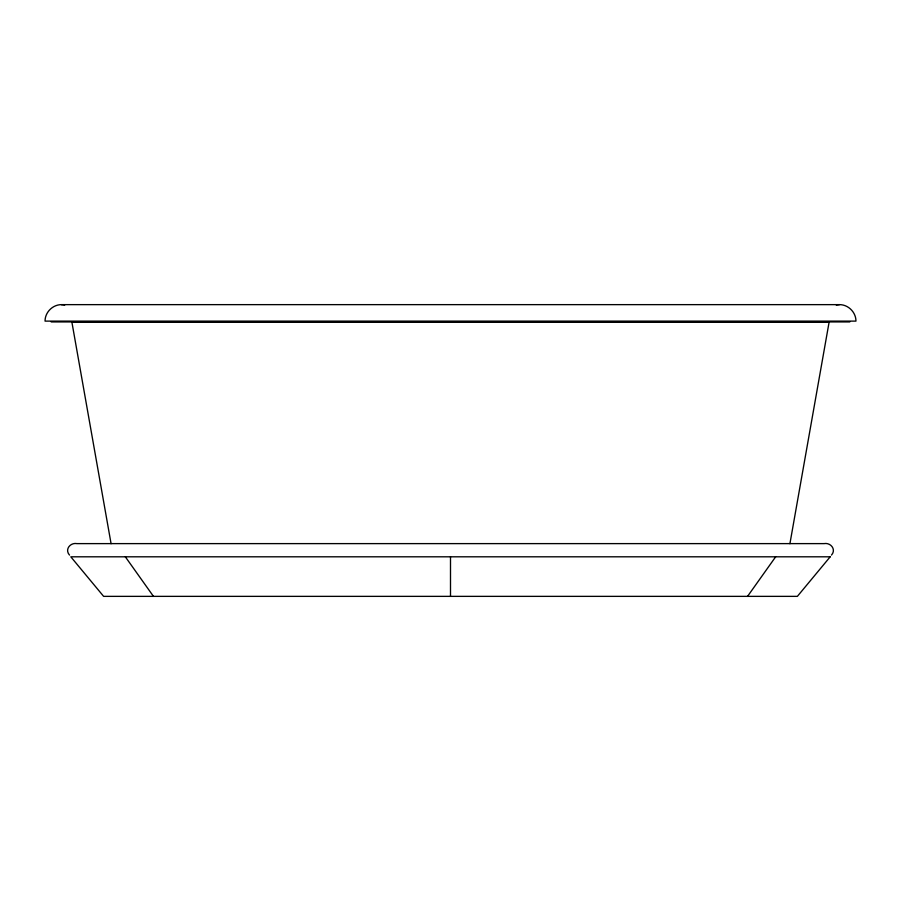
<?xml version="1.0" encoding="UTF-8"?>
<svg xmlns="http://www.w3.org/2000/svg" width="901" height="901" viewBox="0 0 901 901"><rect width="100%" height="100%" fill="white"/><g stroke="black" fill="none" stroke-linecap="round" stroke-linejoin="round"><path stroke-width="1.35" d="M789.918 543.697L829.123 322.062L71.877 322.062L111.082 543.697M831.477 555.084C836.567 549.52 830.654 542.301 824.01 543.618L76.99 543.618C70.346 542.301 64.433 549.52 69.523 555.084M747.548 596.361L775.66 556.807M61.527 304.639C52.708 304.583 44.994 312.298 45.05 321.116L855.95 321.116C856.006 312.298 848.292 304.583 839.473 304.639L61.527 304.639L64.726 305.056M836.274 305.056L839.473 304.639M51.199 321.927L849.801 321.927M125.34 556.807L153.452 596.361M450.5 556.807L450.5 596.361M830.193 556.807L797.374 596.361L103.626 596.361L70.807 556.807L830.193 556.807"/></g></svg>
